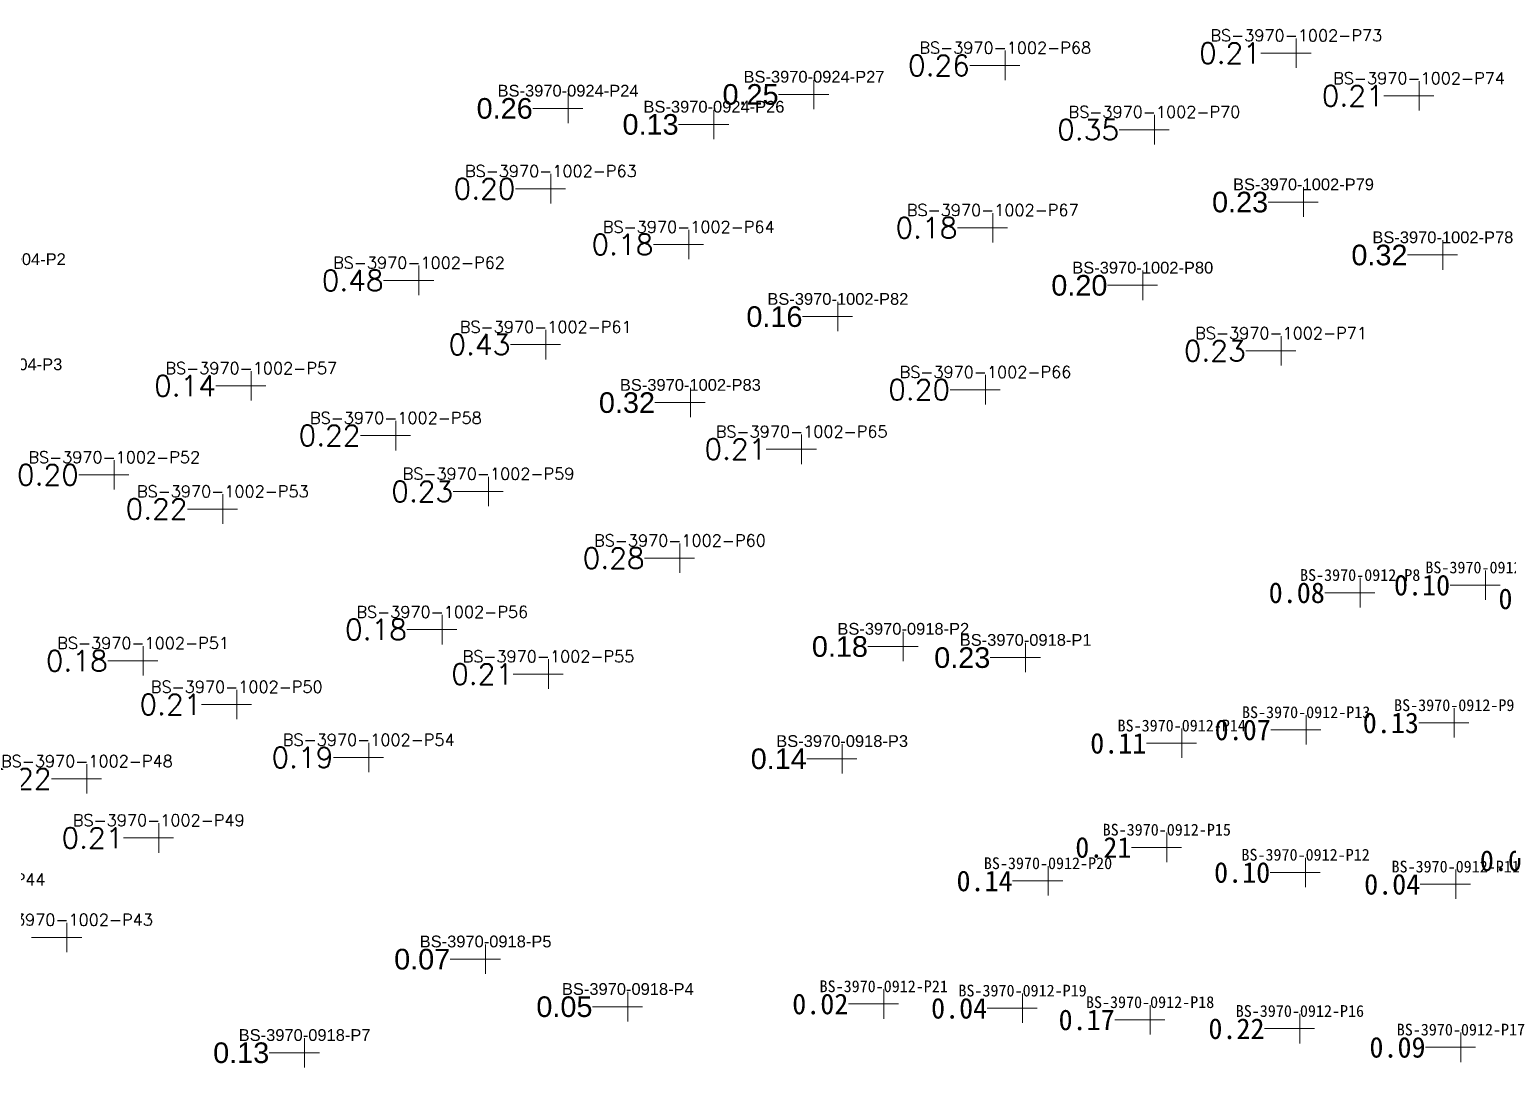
# Model space of a CAD drawing. Header units: inches. Extents: x 469759 to 470079, y 4349683 to 4349873.
# Drawn here: x 469955.5 to 470005.6, y 4349799 to 4349834.2 of the extents above; entities that cross this region are included whole.
import ezdxf
from ezdxf.enums import TextEntityAlignment as Align

# ---------------------------------------------------------------- set-up
doc = ezdxf.new("R2010")
doc.units = ezdxf.units.IN
doc.header["$MEASUREMENT"] = 0
for name, color, linetype, lineweight in [('孔口文字', 7, 'Continuous', 0), ('点', 7, 'Continuous', 0), ('线条', 7, 'Continuous', 0), ('钻孔', 7, 'Continuous', 0)]:
    doc.layers.add(name, color=color, linetype=linetype, lineweight=lineweight)
doc.styles.add('3dmine_textStyle_1', font='txt.shx', dxfattribs={"height": 1, "bigfont": 'gbcbig.shx'})
doc.styles.add('3dmine_textStyle_2', font='arial.ttf', dxfattribs={"height": 1})
doc.styles.add('3dmine_textStyle_3', font='SimSun.ttf', dxfattribs={"height": 1})

msp = doc.modelspace()

# ---------------------------------------------------------------- hatches: boundary and pattern name
at = {"layer": '钻孔', "linetype": 'Continuous', "lineweight": 0, "true_color": 0x808080, "extrusion": (0, 1, 0)}
for points in [[(-469999.439, 3960.182), (-469998.439, 3960.182), (-469998.439, 3967.182), (-469999.439, 3967.182)], [(-469989.563, 3960.09), (-469988.563, 3960.09), (-469988.563, 3968.09), (-469989.563, 3968.09)], [(-469974.728, 3959.942), (-469973.728, 3959.942), (-469973.728, 3970.942), (-469974.728, 3970.942)], [(-469983.073, 3959.774), (-469982.073, 3959.774), (-469982.073, 3969.774), (-469983.073, 3969.774)], [(-470003.605, 3960.267), (-470002.605, 3960.267), (-470002.605, 3967.267), (-470003.605, 3967.267)], [(-469979.679, 3960.366), (-469978.679, 3960.366), (-469978.679, 3970.366), (-469979.679, 3970.366)], [(-469994.626, 3959.653), (-469993.626, 3959.653), (-469993.626, 3967.653), (-469994.626, 3967.653)], [(-469974.143, 3959.937), (-469973.143, 3959.937), (-469973.143, 3969.937), (-469974.143, 3969.937)], [(-469999.684, 3959.598), (-469998.684, 3959.598), (-469998.684, 3967.598), (-469999.684, 3967.598)], [(-469989.139, 3960.493), (-469988.139, 3960.493), (-469988.139, 3968.493), (-469989.139, 3968.493)], [(-469978.823, 3959.674), (-469977.823, 3959.674), (-469977.823, 3969.674), (-469978.823, 3969.674)], [(-470004.413, 3960.319), (-470003.413, 3960.319), (-470003.413, 3967.319), (-470004.413, 3967.319)], [(-469969.669, 3960.044), (-469968.669, 3960.044), (-469968.669, 3971.044), (-469969.669, 3971.044)], [(-469994.23, 3960.447), (-469993.23, 3960.447), (-469993.23, 3968.447), (-469994.23, 3968.447)], [(-469983.883, 3959.681), (-469982.883, 3959.681), (-469982.883, 3969.681), (-469983.883, 3969.681)], [(-469973.97, 3959.758), (-469972.97, 3959.758), (-469972.97, 3970.758), (-469973.97, 3970.758)], [(-469998.923, 3960.021), (-469997.923, 3960.021), (-469997.923, 3968.021), (-469998.923, 3968.021)], [(-469963.978, 3960.465), (-469962.978, 3960.465), (-469962.978, 3971.465), (-469963.978, 3971.465)], [(-469988.892, 3959.782), (-469987.892, 3959.782), (-469987.892, 3969.782), (-469988.892, 3969.782)], [(-469978.878, 3960.219), (-469977.878, 3960.219), (-469977.878, 3970.219), (-469978.878, 3970.219)], [(-469968.884, 3960.184), (-469967.884, 3960.184), (-469967.884, 3971.184), (-469968.884, 3971.184)], [(-469982.655, 3959.608), (-469981.655, 3959.608), (-469981.655, 3970.608), (-469982.655, 3970.608)], [(-469959.327, 3959.803), (-469958.327, 3959.803), (-469958.327, 3971.803), (-469959.327, 3971.803)], [(-469972.028, 3960.37), (-469971.028, 3960.37), (-469971.028, 3971.37), (-469972.028, 3971.37)], [(-469963.013, 3959.649), (-469962.013, 3959.649), (-469962.013, 3971.649), (-469963.013, 3971.649)], [(-469978.524, 3960.193), (-469977.524, 3960.193), (-469977.524, 3971.193), (-469978.524, 3971.193)], [(-470001.608, 3960.451), (-470000.608, 3960.451), (-470000.608, 3969.451), (-470001.608, 3969.451)], [(-470005.86, 3960.343), (-470004.86, 3960.343), (-470004.86, 3969.343), (-470005.86, 3969.343)], [(-469970.459, 3959.784), (-469969.459, 3959.784), (-469969.459, 3971.784), (-469970.459, 3971.784)], [(-469986.104, 3960.373), (-469985.104, 3960.373), (-469985.104, 3971.373), (-469986.104, 3971.373)], [(-469960.307, 3959.764), (-469959.307, 3959.764), (-469959.307, 3971.764), (-469960.307, 3971.764)], [(-469990.256, 3960.05), (-469989.256, 3960.05), (-469989.256, 3971.05), (-469990.256, 3971.05)], [(-469974.063, 3960.338), (-469973.063, 3960.338), (-469973.063, 3971.338), (-469974.063, 3971.338)], [(-469963.486, 3959.873), (-469962.486, 3959.873), (-469962.486, 3971.873), (-469963.486, 3971.873)], [(-470004.8, 3960.217), (-470003.8, 3960.217), (-470003.8, 3970.217), (-470004.8, 3970.217)], [(-469995.552, 3959.604), (-469994.552, 3959.604), (-469994.552, 3970.604), (-469995.552, 3970.604)], [(-469999.774, 3960.389), (-469998.774, 3960.389), (-469998.774, 3970.389), (-469999.774, 3970.389)], [(-469967.964, 3959.986), (-469966.964, 3959.986), (-469966.964, 3971.986), (-469967.964, 3971.986)], [(-469984.029, 3959.63), (-469983.029, 3959.63), (-469983.029, 3971.63), (-469984.029, 3971.63)], [(-469958.4, 3959.621), (-469957.4, 3959.621), (-469957.4, 3971.621), (-469958.4, 3971.621)], [(-469960.838, 3959.907), (-469959.838, 3959.907), (-469959.838, 3971.907), (-469960.838, 3971.907)], [(-469995.045, 3959.993), (-469994.045, 3959.993), (-469994.045, 3970.993), (-469995.045, 3970.993)], [(-469999.755, 3959.975), (-469998.755, 3959.975), (-469998.755, 3970.975), (-469999.755, 3970.975)], [(-469991.015, 3959.626), (-469990.015, 3959.626), (-469990.015, 3971.626), (-469991.015, 3971.626)], [(-470004.848, 3959.918), (-470003.848, 3959.918), (-470003.848, 3970.918), (-470004.848, 3970.918)], [(-469957.725, 3959.575), (-469956.725, 3959.575), (-469956.725, 3971.575), (-469957.725, 3971.575)], [(-469971.93, 3960.013), (-469970.93, 3960.013), (-469970.93, 3972.013), (-469971.93, 3972.013)], [(-469976.756, 3960.07), (-469975.756, 3960.07), (-469975.756, 3972.07), (-469976.756, 3972.07)], [(-469985.44, 3959.863), (-469984.44, 3959.863), (-469984.44, 3971.863), (-469985.44, 3971.863)], [(-469990.151, 3959.692), (-469989.151, 3959.692), (-469989.151, 3971.692), (-469990.151, 3971.692)], [(-469994.479, 3960.493), (-469993.479, 3960.493), (-469993.479, 3971.493), (-469994.479, 3971.493)], [(-469999.562, 3960.367), (-469998.562, 3960.367), (-469998.562, 3971.367), (-469999.562, 3971.367)], [(-469965.788, 3960.072), (-469964.788, 3960.072), (-469964.788, 3972.072), (-469965.788, 3972.072)], [(-470005.026, 3960.131), (-470004.026, 3960.131), (-470004.026, 3971.131), (-470005.026, 3971.131)]]:
    msp.add_hatch(color=8, dxfattribs=at).paths.add_polyline_path(points, flags=0)

# ---------------------------------------------------------------- linework, layer by layer
at = {"layer": '点', "color": 138, "linetype": 'Continuous', "lineweight": 0, "true_color": 0x004c4c}
for points, elevation in [([(469998.439, 4349832.885), (469998.439, 4349833.885)], 3967.182), ([(469988.563, 4349832.468), (469988.563, 4349833.468)], 3968.09), ([(469998.939, 4349833.385), (469997.939, 4349833.385)], 3967.182), ([(469989.063, 4349832.968), (469988.063, 4349832.968)], 3968.09), ([(469973.728, 4349831.009), (469973.728, 4349832.009)], 3970.942), ([(469982.073, 4349831.483), (469982.073, 4349832.483)], 3969.774), ([(470002.605, 4349831.432), (470002.605, 4349832.432)], 3967.267), ([(469974.228, 4349831.509), (469973.228, 4349831.509)], 3970.942), ([(469982.573, 4349831.983), (469981.573, 4349831.983)], 3969.774), ([(470003.105, 4349831.932), (470002.105, 4349831.932)], 3967.267), ([(469978.679, 4349830.465), (469978.679, 4349831.465)], 3970.366), ([(469993.626, 4349830.286), (469993.626, 4349831.286)], 3967.653), ([(469979.179, 4349830.965), (469978.179, 4349830.965)], 3970.366), ([(469994.126, 4349830.786), (469993.126, 4349830.786)], 3967.653), ([(469973.143, 4349828.282), (469973.143, 4349829.282)], 3969.937), ([(469973.643, 4349828.782), (469972.643, 4349828.782)], 3969.937), ([(469998.684, 4349827.829), (469998.684, 4349828.829)], 3967.598), ([(469999.184, 4349828.329), (469998.184, 4349828.329)], 3967.598), ([(469988.139, 4349826.956), (469988.139, 4349827.956)], 3968.493), ([(469977.823, 4349826.385), (469977.823, 4349827.385)], 3969.674), ([(469988.639, 4349827.456), (469987.639, 4349827.456)], 3968.493), ([(470003.413, 4349826.032), (470003.413, 4349827.032)], 3967.319), ([(469978.323, 4349826.885), (469977.323, 4349826.885)], 3969.674), ([(470003.913, 4349826.532), (470002.913, 4349826.532)], 3967.319), ([(469968.669, 4349825.17), (469968.669, 4349826.17)], 3971.044), ([(469993.23, 4349825.002), (469993.23, 4349826.002)], 3968.447), ([(469969.169, 4349825.67), (469968.169, 4349825.67)], 3971.044), ([(469993.73, 4349825.502), (469992.73, 4349825.502)], 3968.447), ([(469982.883, 4349823.94), (469982.883, 4349824.94)], 3969.681), ([(469972.97, 4349822.989), (469972.97, 4349823.989)], 3970.758), ([(469983.383, 4349824.44), (469982.383, 4349824.44)], 3969.681), ([(469973.47, 4349823.489), (469972.47, 4349823.489)], 3970.758), ([(469997.923, 4349822.778), (469997.923, 4349823.778)], 3968.021), ([(469998.423, 4349823.278), (469997.423, 4349823.278)], 3968.021), ([(469962.978, 4349821.589), (469962.978, 4349822.589)], 3971.465), ([(469987.892, 4349821.459), (469987.892, 4349822.459)], 3969.782), ([(469963.478, 4349822.089), (469962.478, 4349822.089)], 3971.465), ([(469977.878, 4349821.021), (469977.878, 4349822.021)], 3970.219), ([(469988.392, 4349821.959), (469987.392, 4349821.959)], 3969.782), ([(469978.378, 4349821.521), (469977.378, 4349821.521)], 3970.219), ([(469967.884, 4349819.9), (469967.884, 4349820.9)], 3971.184), ([(469968.384, 4349820.4), (469967.384, 4349820.4)], 3971.184), ([(469981.655, 4349819.436), (469981.655, 4349820.436)], 3970.608), ([(469958.327, 4349818.565), (469958.327, 4349819.565)], 3971.803), ([(469982.155, 4349819.936), (469981.155, 4349819.936)], 3970.608), ([(469958.827, 4349819.065), (469957.827, 4349819.065)], 3971.803), ([(469971.028, 4349818.005), (469971.028, 4349819.005)], 3971.37), ([(469971.528, 4349818.505), (469970.528, 4349818.505)], 3971.37), ([(469962.013, 4349817.408), (469962.013, 4349818.408)], 3971.649), ([(469962.513, 4349817.908), (469961.513, 4349817.908)], 3971.649), ([(469977.524, 4349815.739), (469977.524, 4349816.739)], 3971.193), ([(469978.024, 4349816.239), (469977.024, 4349816.239)], 3971.193), ([(470000.608, 4349814.567), (470000.608, 4349815.567)], 3969.451), ([(470004.86, 4349814.825), (470004.86, 4349815.825)], 3969.343), ([(470001.108, 4349815.067), (470000.108, 4349815.067)], 3969.451), ([(470005.36, 4349815.325), (470004.36, 4349815.325)], 3969.343), ([(469969.459, 4349813.313), (469969.459, 4349814.313)], 3971.784), ([(469969.959, 4349813.813), (469968.959, 4349813.813)], 3971.784), ([(469985.104, 4349812.741), (469985.104, 4349813.741)], 3971.373), ([(469959.307, 4349812.257), (469959.307, 4349813.257)], 3971.764), ([(469985.604, 4349813.241), (469984.604, 4349813.241)], 3971.373), ([(469989.256, 4349812.364), (469989.256, 4349813.364)], 3971.05), ([(469959.807, 4349812.757), (469958.807, 4349812.757)], 3971.764), ([(469973.063, 4349811.806), (469973.063, 4349812.806)], 3971.338), ([(469989.756, 4349812.864), (469988.756, 4349812.864)], 3971.05), ([(469973.563, 4349812.306), (469972.563, 4349812.306)], 3971.338), ([(469962.486, 4349810.771), (469962.486, 4349811.771)], 3971.873), ([(469962.986, 4349811.271), (469961.986, 4349811.271)], 3971.873), ([(470003.8, 4349810.149), (470003.8, 4349811.149)], 3970.217), ([(469994.552, 4349809.457), (469994.552, 4349810.457)], 3970.604), ([(469998.774, 4349809.91), (469998.774, 4349810.91)], 3970.389), ([(470004.3, 4349810.649), (470003.3, 4349810.649)], 3970.217), ([(469966.964, 4349808.974), (469966.964, 4349809.974)], 3971.986), ([(469983.029, 4349808.93), (469983.029, 4349809.93)], 3971.63), ([(469995.052, 4349809.957), (469994.052, 4349809.957)], 3970.604), ([(469999.274, 4349810.41), (469998.274, 4349810.41)], 3970.389), ([(469967.464, 4349809.474), (469966.464, 4349809.474)], 3971.986), ([(469983.529, 4349809.43), (469982.529, 4349809.43)], 3971.63), ([(469957.4, 4349808.247), (469957.4, 4349809.247)], 3971.621), ([(469957.9, 4349808.747), (469956.9, 4349808.747)], 3971.621), ([(469959.838, 4349806.24), (469959.838, 4349807.24)], 3971.907), ([(469994.045, 4349805.921), (469994.045, 4349806.921)], 3970.993), ([(469960.338, 4349806.74), (469959.338, 4349806.74)], 3971.907), ([(469994.545, 4349806.421), (469993.545, 4349806.421)], 3970.993), ([(469998.755, 4349805.071), (469998.755, 4349806.071)], 3970.975), ([(469990.015, 4349804.783), (469990.015, 4349805.783)], 3971.626), ([(469999.255, 4349805.571), (469998.255, 4349805.571)], 3970.975), ([(470003.848, 4349804.67), (470003.848, 4349805.67)], 3970.918), ([(469990.515, 4349805.283), (469989.515, 4349805.283)], 3971.626), ([(470004.348, 4349805.17), (470003.348, 4349805.17)], 3970.918), ([(469956.725, 4349802.864), (469956.725, 4349803.864)], 3971.575), ([(469957.225, 4349803.364), (469956.225, 4349803.364)], 3971.575), ([(469970.93, 4349802.127), (469970.93, 4349803.127)], 3972.013), ([(469971.43, 4349802.627), (469970.43, 4349802.627)], 3972.013), ([(469975.756, 4349800.513), (469975.756, 4349801.513)], 3972.07), ([(469984.44, 4349800.606), (469984.44, 4349801.606)], 3971.863), ([(469989.151, 4349800.46), (469989.151, 4349801.46)], 3971.692), ([(469976.256, 4349801.013), (469975.256, 4349801.013)], 3972.07), ([(469984.94, 4349801.106), (469983.94, 4349801.106)], 3971.863), ([(469989.651, 4349800.96), (469988.651, 4349800.96)], 3971.692), ([(469993.479, 4349800.067), (469993.479, 4349801.067)], 3971.493), ([(469993.979, 4349800.567), (469992.979, 4349800.567)], 3971.493), ([(469998.562, 4349799.767), (469998.562, 4349800.767)], 3971.367), ([(469964.788, 4349798.95), (469964.788, 4349799.95)], 3972.072), ([(469999.062, 4349800.267), (469998.062, 4349800.267)], 3971.367), ([(470004.026, 4349799.135), (470004.026, 4349800.135)], 3971.131), ([(469965.288, 4349799.45), (469964.288, 4349799.45)], 3972.072), ([(470004.526, 4349799.635), (470003.526, 4349799.635)], 3971.131)]:
    msp.add_lwpolyline(points, dxfattribs=dict(at, elevation=elevation))
at = {"layer": '线条', "color": 138, "linetype": 'Continuous', "lineweight": 0, "true_color": 0x004c4c}
for points, elevation in [([(469998.439, 4349833.385), (469998.439, 4349833.385), (469998.439, 4349833.385)], 3967.182), ([(469988.563, 4349832.968), (469988.563, 4349832.968), (469988.563, 4349832.968)], 3968.09), ([(469973.728, 4349831.509), (469973.728, 4349831.509), (469973.728, 4349831.509)], 3970.942), ([(469982.073, 4349831.983), (469982.073, 4349831.983), (469982.073, 4349831.983)], 3969.774), ([(470002.605, 4349831.932), (470002.605, 4349831.932), (470002.605, 4349831.932)], 3967.267), ([(469978.679, 4349830.965), (469978.679, 4349830.965), (469978.679, 4349830.965)], 3970.366), ([(469993.626, 4349830.786), (469993.626, 4349830.786), (469993.626, 4349830.786)], 3967.653), ([(469973.143, 4349828.782), (469973.143, 4349828.782), (469973.143, 4349828.782)], 3969.937), ([(469998.684, 4349828.329), (469998.684, 4349828.329), (469998.684, 4349828.329)], 3967.598), ([(469988.139, 4349827.456), (469988.139, 4349827.456), (469988.139, 4349827.456)], 3968.493), ([(469977.823, 4349826.885), (469977.823, 4349826.885), (469977.823, 4349826.885)], 3969.674), ([(470003.413, 4349826.532), (470003.413, 4349826.532), (470003.413, 4349826.532)], 3967.319), ([(469968.669, 4349825.67), (469968.669, 4349825.67), (469968.669, 4349825.67)], 3971.044), ([(469993.23, 4349825.502), (469993.23, 4349825.502), (469993.23, 4349825.502)], 3968.447), ([(469982.883, 4349824.44), (469982.883, 4349824.44), (469982.883, 4349824.44)], 3969.681), ([(469972.97, 4349823.489), (469972.97, 4349823.489), (469972.97, 4349823.489)], 3970.758), ([(469997.923, 4349823.278), (469997.923, 4349823.278), (469997.923, 4349823.278)], 3968.021), ([(469962.978, 4349822.089), (469962.978, 4349822.089), (469962.978, 4349822.089)], 3971.465), ([(469987.892, 4349821.959), (469987.892, 4349821.959), (469987.892, 4349821.959)], 3969.782), ([(469977.878, 4349821.521), (469977.878, 4349821.521), (469977.878, 4349821.521)], 3970.219), ([(469967.884, 4349820.4), (469967.884, 4349820.4), (469967.884, 4349820.4)], 3971.184), ([(469981.655, 4349819.936), (469981.655, 4349819.936), (469981.655, 4349819.936)], 3970.608), ([(469958.327, 4349819.065), (469958.327, 4349819.065), (469958.327, 4349819.065)], 3971.803), ([(469971.028, 4349818.505), (469971.028, 4349818.505), (469971.028, 4349818.505)], 3971.37), ([(469962.013, 4349817.908), (469962.013, 4349817.908), (469962.013, 4349817.908)], 3971.649), ([(469977.524, 4349816.239), (469977.524, 4349816.239), (469977.524, 4349816.239)], 3971.193), ([(470000.608, 4349815.067), (470000.608, 4349815.067), (470000.608, 4349815.067)], 3969.451), ([(470004.86, 4349815.325), (470004.86, 4349815.325), (470004.86, 4349815.325)], 3969.343), ([(469969.459, 4349813.813), (469969.459, 4349813.813), (469969.459, 4349813.813)], 3971.784), ([(469985.104, 4349813.241), (469985.104, 4349813.241), (469985.104, 4349813.241)], 3971.373), ([(469959.307, 4349812.757), (469959.307, 4349812.757), (469959.307, 4349812.757)], 3971.764), ([(469989.256, 4349812.864), (469989.256, 4349812.864), (469989.256, 4349812.864)], 3971.05), ([(469973.063, 4349812.306), (469973.063, 4349812.306), (469973.063, 4349812.306)], 3971.338), ([(469962.486, 4349811.271), (469962.486, 4349811.271), (469962.486, 4349811.271)], 3971.873), ([(470003.8, 4349810.649), (470003.8, 4349810.649), (470003.8, 4349810.649)], 3970.217), ([(469994.552, 4349809.957), (469994.552, 4349809.957), (469994.552, 4349809.957)], 3970.604), ([(469998.774, 4349810.41), (469998.774, 4349810.41), (469998.774, 4349810.41)], 3970.389), ([(469966.964, 4349809.474), (469966.964, 4349809.474), (469966.964, 4349809.474)], 3971.986), ([(469983.029, 4349809.43), (469983.029, 4349809.43), (469983.029, 4349809.43)], 3971.63), ([(469957.4, 4349808.747), (469957.4, 4349808.747), (469957.4, 4349808.747)], 3971.621), ([(469959.838, 4349806.74), (469959.838, 4349806.74), (469959.838, 4349806.74)], 3971.907), ([(469994.045, 4349806.421), (469994.045, 4349806.421), (469994.045, 4349806.421)], 3970.993), ([(469998.755, 4349805.571), (469998.755, 4349805.571), (469998.755, 4349805.571)], 3970.975), ([(469990.015, 4349805.283), (469990.015, 4349805.283), (469990.015, 4349805.283)], 3971.626), ([(470003.848, 4349805.17), (470003.848, 4349805.17), (470003.848, 4349805.17)], 3970.918), ([(469956.725, 4349803.364), (469956.725, 4349803.364), (469956.725, 4349803.364)], 3971.575), ([(469970.93, 4349802.627), (469970.93, 4349802.627), (469970.93, 4349802.627)], 3972.013), ([(469975.756, 4349801.013), (469975.756, 4349801.013), (469975.756, 4349801.013)], 3972.07), ([(469984.44, 4349801.106), (469984.44, 4349801.106), (469984.44, 4349801.106)], 3971.863), ([(469989.151, 4349800.96), (469989.151, 4349800.96), (469989.151, 4349800.96)], 3971.692), ([(469993.479, 4349800.567), (469993.479, 4349800.567), (469993.479, 4349800.567)], 3971.493), ([(469998.562, 4349800.267), (469998.562, 4349800.267), (469998.562, 4349800.267)], 3971.367), ([(469964.788, 4349799.45), (469964.788, 4349799.45), (469964.788, 4349799.45)], 3972.072), ([(470004.026, 4349799.635), (470004.026, 4349799.635), (470004.026, 4349799.635)], 3971.131)]:
    msp.add_lwpolyline(points, dxfattribs=dict(at, elevation=elevation))
at = {"layer": '钻孔', "color": 8, "linetype": 'Continuous', "lineweight": 0, "true_color": 0x808080}
for points, elevation in [([(469998.439, 4349833.385), (469997.239, 4349833.385)], 3967.182), ([(469998.439, 4349833.385), (469997.239, 4349833.385)], 3960.182), ([(469988.563, 4349832.968), (469987.363, 4349832.968)], 3968.09), ([(469988.563, 4349832.968), (469987.363, 4349832.968)], 3960.09), ([(469973.728, 4349831.509), (469972.528, 4349831.509)], 3970.942), ([(469973.728, 4349831.509), (469972.528, 4349831.509)], 3959.942), ([(469982.073, 4349831.983), (469980.873, 4349831.983)], 3969.774), ([(469982.073, 4349831.983), (469980.873, 4349831.983)], 3959.774), ([(470002.605, 4349831.932), (470001.405, 4349831.932)], 3967.267), ([(470002.605, 4349831.932), (470001.405, 4349831.932)], 3960.267), ([(469978.679, 4349830.965), (469977.479, 4349830.965)], 3970.366), ([(469978.679, 4349830.965), (469977.479, 4349830.965)], 3960.366), ([(469993.626, 4349830.786), (469992.426, 4349830.786)], 3967.653), ([(469993.626, 4349830.786), (469992.426, 4349830.786)], 3959.653), ([(469973.143, 4349828.782), (469971.943, 4349828.782)], 3969.937), ([(469973.143, 4349828.782), (469971.943, 4349828.782)], 3959.937), ([(469998.684, 4349828.329), (469997.484, 4349828.329)], 3967.598), ([(469998.684, 4349828.329), (469997.484, 4349828.329)], 3959.598), ([(469988.139, 4349827.456), (469986.939, 4349827.456)], 3968.493), ([(469988.139, 4349827.456), (469986.939, 4349827.456)], 3960.493), ([(469977.823, 4349826.885), (469976.623, 4349826.885)], 3969.674), ([(469977.823, 4349826.885), (469976.623, 4349826.885)], 3959.674), ([(470003.413, 4349826.532), (470002.213, 4349826.532)], 3967.319), ([(470003.413, 4349826.532), (470002.213, 4349826.532)], 3960.319), ([(469968.669, 4349825.67), (469967.469, 4349825.67)], 3971.044), ([(469968.669, 4349825.67), (469967.469, 4349825.67)], 3960.044), ([(469993.23, 4349825.502), (469992.03, 4349825.502)], 3968.447), ([(469993.23, 4349825.502), (469992.03, 4349825.502)], 3960.447), ([(469982.883, 4349824.44), (469981.683, 4349824.44)], 3969.681), ([(469982.883, 4349824.44), (469981.683, 4349824.44)], 3959.681), ([(469972.97, 4349823.489), (469971.77, 4349823.489)], 3970.758), ([(469972.97, 4349823.489), (469971.77, 4349823.489)], 3959.758), ([(469997.923, 4349823.278), (469996.723, 4349823.278)], 3968.021), ([(469997.923, 4349823.278), (469996.723, 4349823.278)], 3960.021), ([(469962.978, 4349822.089), (469961.778, 4349822.089)], 3971.465), ([(469962.978, 4349822.089), (469961.778, 4349822.089)], 3960.465), ([(469987.892, 4349821.959), (469986.692, 4349821.959)], 3969.782), ([(469987.892, 4349821.959), (469986.692, 4349821.959)], 3959.782), ([(469977.878, 4349821.521), (469976.678, 4349821.521)], 3970.219), ([(469977.878, 4349821.521), (469976.678, 4349821.521)], 3960.219), ([(469967.884, 4349820.4), (469966.684, 4349820.4)], 3971.184), ([(469967.884, 4349820.4), (469966.684, 4349820.4)], 3960.184), ([(469981.655, 4349819.936), (469980.455, 4349819.936)], 3970.608), ([(469981.655, 4349819.936), (469980.455, 4349819.936)], 3959.608), ([(469958.327, 4349819.065), (469957.127, 4349819.065)], 3971.803), ([(469958.327, 4349819.065), (469957.127, 4349819.065)], 3959.803), ([(469971.028, 4349818.505), (469969.828, 4349818.505)], 3971.37), ([(469971.028, 4349818.505), (469969.828, 4349818.505)], 3960.37), ([(469962.013, 4349817.908), (469960.813, 4349817.908)], 3971.649), ([(469962.013, 4349817.908), (469960.813, 4349817.908)], 3959.649), ([(469977.524, 4349816.239), (469976.324, 4349816.239)], 3971.193), ([(469977.524, 4349816.239), (469976.324, 4349816.239)], 3960.193), ([(470000.608, 4349815.067), (469999.408, 4349815.067)], 3969.451), ([(470000.608, 4349815.067), (469999.408, 4349815.067)], 3960.451), ([(470004.86, 4349815.325), (470003.66, 4349815.325)], 3969.343), ([(470004.86, 4349815.325), (470003.66, 4349815.325)], 3960.343), ([(469969.459, 4349813.813), (469968.259, 4349813.813)], 3971.784), ([(469969.459, 4349813.813), (469968.259, 4349813.813)], 3959.784), ([(469985.104, 4349813.241), (469983.904, 4349813.241)], 3971.373), ([(469985.104, 4349813.241), (469983.904, 4349813.241)], 3960.373), ([(469959.307, 4349812.757), (469958.107, 4349812.757)], 3971.764), ([(469959.307, 4349812.757), (469958.107, 4349812.757)], 3959.764), ([(469989.256, 4349812.864), (469988.056, 4349812.864)], 3971.05), ([(469989.256, 4349812.864), (469988.056, 4349812.864)], 3960.05), ([(469973.063, 4349812.306), (469971.863, 4349812.306)], 3971.338), ([(469973.063, 4349812.306), (469971.863, 4349812.306)], 3960.338), ([(469962.486, 4349811.271), (469961.286, 4349811.271)], 3971.873), ([(469962.486, 4349811.271), (469961.286, 4349811.271)], 3959.873), ([(470003.8, 4349810.649), (470002.6, 4349810.649)], 3970.217), ([(470003.8, 4349810.649), (470002.6, 4349810.649)], 3960.217), ([(469994.552, 4349809.957), (469993.352, 4349809.957)], 3970.604), ([(469994.552, 4349809.957), (469993.352, 4349809.957)], 3959.604), ([(469998.774, 4349810.41), (469997.574, 4349810.41)], 3970.389), ([(469998.774, 4349810.41), (469997.574, 4349810.41)], 3960.389), ([(469966.964, 4349809.474), (469965.764, 4349809.474)], 3971.986), ([(469966.964, 4349809.474), (469965.764, 4349809.474)], 3959.986), ([(469983.029, 4349809.43), (469981.829, 4349809.43)], 3971.63), ([(469983.029, 4349809.43), (469981.829, 4349809.43)], 3959.63), ([(469957.4, 4349808.747), (469956.2, 4349808.747)], 3971.621), ([(469957.4, 4349808.747), (469956.2, 4349808.747)], 3959.621), ([(469959.838, 4349806.74), (469958.638, 4349806.74)], 3971.907), ([(469959.838, 4349806.74), (469958.638, 4349806.74)], 3959.907), ([(469994.045, 4349806.421), (469992.845, 4349806.421)], 3970.993), ([(469994.045, 4349806.421), (469992.845, 4349806.421)], 3959.993), ([(469998.755, 4349805.571), (469997.555, 4349805.571)], 3970.975), ([(469998.755, 4349805.571), (469997.555, 4349805.571)], 3959.975), ([(469990.015, 4349805.283), (469988.815, 4349805.283)], 3971.626), ([(469990.015, 4349805.283), (469988.815, 4349805.283)], 3959.626), ([(470003.848, 4349805.17), (470002.648, 4349805.17)], 3970.918), ([(470003.848, 4349805.17), (470002.648, 4349805.17)], 3959.918), ([(469956.725, 4349803.364), (469955.525, 4349803.364)], 3971.575), ([(469956.725, 4349803.364), (469955.525, 4349803.364)], 3959.575), ([(469970.93, 4349802.627), (469969.73, 4349802.627)], 3972.013), ([(469970.93, 4349802.627), (469969.73, 4349802.627)], 3960.013), ([(469975.756, 4349801.013), (469974.556, 4349801.013)], 3972.07), ([(469975.756, 4349801.013), (469974.556, 4349801.013)], 3960.07), ([(469984.44, 4349801.106), (469983.24, 4349801.106)], 3971.863), ([(469984.44, 4349801.106), (469983.24, 4349801.106)], 3959.863), ([(469989.151, 4349800.96), (469987.951, 4349800.96)], 3971.692), ([(469989.151, 4349800.96), (469987.951, 4349800.96)], 3959.692), ([(469993.479, 4349800.567), (469992.279, 4349800.567)], 3971.493), ([(469993.479, 4349800.567), (469992.279, 4349800.567)], 3960.493), ([(469998.562, 4349800.267), (469997.362, 4349800.267)], 3971.367), ([(469998.562, 4349800.267), (469997.362, 4349800.267)], 3960.367), ([(469964.788, 4349799.45), (469963.588, 4349799.45)], 3972.072), ([(469964.788, 4349799.45), (469963.588, 4349799.45)], 3960.072), ([(470004.026, 4349799.635), (470002.826, 4349799.635)], 3971.131), ([(470004.026, 4349799.635), (470002.826, 4349799.635)], 3960.131)]:
    msp.add_lwpolyline(points, dxfattribs=dict(at, elevation=elevation))

# ---------------------------------------------------------------- texts
at = {"layer": '孔口文字', "color": 138, "linetype": 'Continuous', "lineweight": 0, "true_color": 0x004c4c, "style": '3dmine_textStyle_3'}
for s, p in [('BS-3970-0912-P7', (470004.86, 4349815.725, 3969.343)), ('BS-3970-0912-P8', (470000.608, 4349815.467, 3969.451)), ('BS-3970-0912-P9', (470003.8, 4349811.049, 3970.217)), ('BS-3970-0912-P13', (469998.774, 4349810.81, 3970.389)), ('BS-3970-0912-P14', (469994.552, 4349810.357, 3970.604)), ('BS-3970-0912-P15', (469994.045, 4349806.821, 3970.993)), ('BS-3970-0912-P20', (469990.015, 4349805.683, 3971.626)), ('BS-3970-0912-P12', (469998.755, 4349805.971, 3970.975)), ('BS-3970-0912-P11', (470003.848, 4349805.57, 3970.918)), ('BS-3970-0912-P21', (469984.44, 4349801.506, 3971.863)), ('BS-3970-0912-P19', (469989.151, 4349801.36, 3971.692)), ('BS-3970-0912-P18', (469993.479, 4349800.967, 3971.493)), ('BS-3970-0912-P16', (469998.562, 4349800.667, 3971.367)), ('BS-3970-0912-P17', (470004.026, 4349800.035, 3971.131))]:
    msp.add_text(s, height=0.4, dxfattribs=at).set_placement(p, align=Align.CENTER)
at = {"layer": '钻孔', "color": 138, "linetype": 'Continuous', "lineweight": 0, "true_color": 0x004c4c}
for s, style, p in [('BS-3970-1002-P73', '3dmine_textStyle_1', (469998.439, 4349833.785, 3967.182)), ('BS-3970-1002-P68', '3dmine_textStyle_1', (469988.563, 4349833.368, 3968.09)), ('BS-3970-0924-P27', '3dmine_textStyle_2', (469982.073, 4349832.383, 3969.774)), ('BS-3970-1002-P74', '3dmine_textStyle_1', (470002.605, 4349832.332, 3967.267)), ('BS-3970-0924-P24', '3dmine_textStyle_2', (469973.728, 4349831.909, 3970.942)), ('BS-3970-0924-P26', '3dmine_textStyle_2', (469978.679, 4349831.365, 3970.366)), ('BS-3970-1002-P70', '3dmine_textStyle_1', (469993.626, 4349831.186, 3967.653)), ('BS-3970-1002-P63', '3dmine_textStyle_1', (469973.143, 4349829.182, 3969.937)), ('BS-3970-1002-P79', '3dmine_textStyle_2', (469998.684, 4349828.729, 3967.598)), ('BS-3970-1002-P67', '3dmine_textStyle_1', (469988.139, 4349827.856, 3968.493)), ('BS-3970-1002-P64', '3dmine_textStyle_1', (469977.823, 4349827.285, 3969.674)), ('BS-3970-1002-P78', '3dmine_textStyle_2', (470003.413, 4349826.932, 3967.319)), ('BS-3970-1004-P2', '3dmine_textStyle_2', (469954.448, 4349826.19, 3971.43)), ('BS-3970-1002-P62', '3dmine_textStyle_1', (469968.669, 4349826.07, 3971.044)), ('BS-3970-1002-P80', '3dmine_textStyle_2', (469993.23, 4349825.902, 3968.447)), ('BS-3970-1002-P82', '3dmine_textStyle_2', (469982.883, 4349824.84, 3969.681)), ('BS-3970-1002-P61', '3dmine_textStyle_1', (469972.97, 4349823.889, 3970.758)), ('BS-3970-1002-P71', '3dmine_textStyle_1', (469997.923, 4349823.678, 3968.021)), ('BS-3970-1004-P3', '3dmine_textStyle_2', (469954.33, 4349822.62, 3971.41)), ('BS-3970-1002-P57', '3dmine_textStyle_1', (469962.978, 4349822.489, 3971.465)), ('BS-3970-1002-P66', '3dmine_textStyle_1', (469987.892, 4349822.359, 3969.782)), ('BS-3970-1002-P83', '3dmine_textStyle_2', (469977.878, 4349821.921, 3970.219)), ('BS-3970-1002-P58', '3dmine_textStyle_1', (469967.884, 4349820.8, 3971.184)), ('BS-3970-1002-P65', '3dmine_textStyle_1', (469981.655, 4349820.336, 3970.608)), ('BS-3970-1002-P52', '3dmine_textStyle_1', (469958.327, 4349819.465, 3971.803)), ('BS-3970-1002-P59', '3dmine_textStyle_1', (469971.028, 4349818.905, 3971.37)), ('BS-3970-1002-P53', '3dmine_textStyle_1', (469962.013, 4349818.308, 3971.649)), ('BS-3970-1002-P60', '3dmine_textStyle_1', (469977.524, 4349816.639, 3971.193)), ('BS-3970-1002-P56', '3dmine_textStyle_1', (469969.459, 4349814.213, 3971.784)), ('BS-3970-0918-P2', '3dmine_textStyle_2', (469985.104, 4349813.641, 3971.373)), ('BS-3970-1002-P51', '3dmine_textStyle_1', (469959.307, 4349813.157, 3971.764)), ('BS-3970-0918-P1', '3dmine_textStyle_2', (469989.256, 4349813.264, 3971.05)), ('BS-3970-1002-P55', '3dmine_textStyle_1', (469973.063, 4349812.706, 3971.338)), ('BS-3970-1002-P50', '3dmine_textStyle_1', (469962.486, 4349811.671, 3971.873)), ('BS-3970-1002-P54', '3dmine_textStyle_1', (469966.964, 4349809.874, 3971.986)), ('BS-3970-0918-P3', '3dmine_textStyle_2', (469983.029, 4349809.83, 3971.63)), ('BS-3970-1002-P48', '3dmine_textStyle_1', (469957.4, 4349809.147, 3971.621)), ('BS-3970-1002-P49', '3dmine_textStyle_1', (469959.838, 4349807.14, 3971.907)), ('BS-3970-1002-P44', '3dmine_textStyle_1', (469953.079, 4349805.131, 3971.737)), ('BS-3970-1002-P43', '3dmine_textStyle_1', (469956.725, 4349803.764, 3971.575)), ('BS-3970-0918-P5', '3dmine_textStyle_2', (469970.93, 4349803.027, 3972.013)), ('BS-3970-0918-P4', '3dmine_textStyle_2', (469975.756, 4349801.413, 3972.07)), ('BS-3970-0918-P7', '3dmine_textStyle_2', (469964.788, 4349799.85, 3972.072))]:
    msp.add_text(s, height=0.4, dxfattribs=dict(at, style=style)).set_placement(p, align=Align.CENTER)
at = {"layer": '钻孔', "color": 8, "linetype": 'Continuous', "lineweight": 0, "true_color": 0x808080}
for s, style, p in [('0.21', '3dmine_textStyle_1', (469997.239, 4349833.385, 3963.682)), ('0.26', '3dmine_textStyle_1', (469987.363, 4349832.968, 3964.09)), ('0.25', '3dmine_textStyle_2', (469980.873, 4349831.983, 3964.774)), ('0.21', '3dmine_textStyle_1', (470001.405, 4349831.932, 3963.767)), ('0.26', '3dmine_textStyle_2', (469972.528, 4349831.509, 3965.442)), ('0.13', '3dmine_textStyle_2', (469977.479, 4349830.965, 3965.366)), ('0.35', '3dmine_textStyle_1', (469992.426, 4349830.786, 3963.653)), ('0.20', '3dmine_textStyle_1', (469971.943, 4349828.782, 3964.937)), ('0.23', '3dmine_textStyle_2', (469997.484, 4349828.329, 3963.598)), ('0.18', '3dmine_textStyle_1', (469986.939, 4349827.456, 3964.493)), ('0.18', '3dmine_textStyle_1', (469976.623, 4349826.885, 3964.674)), ('0.32', '3dmine_textStyle_2', (470002.213, 4349826.532, 3963.819)), ('0.48', '3dmine_textStyle_1', (469967.469, 4349825.67, 3965.544)), ('0.20', '3dmine_textStyle_2', (469992.03, 4349825.502, 3964.447)), ('0.16', '3dmine_textStyle_2', (469981.683, 4349824.44, 3964.681)), ('0.43', '3dmine_textStyle_1', (469971.77, 4349823.489, 3965.258)), ('0.23', '3dmine_textStyle_1', (469996.723, 4349823.278, 3964.021)), ('0.14', '3dmine_textStyle_1', (469961.778, 4349822.089, 3965.965)), ('0.20', '3dmine_textStyle_1', (469986.692, 4349821.959, 3964.782)), ('0.32', '3dmine_textStyle_2', (469976.678, 4349821.521, 3965.219)), ('0.22', '3dmine_textStyle_1', (469966.684, 4349820.4, 3965.684)), ('0.21', '3dmine_textStyle_1', (469980.455, 4349819.936, 3965.108)), ('0.20', '3dmine_textStyle_1', (469957.127, 4349819.065, 3965.803)), ('0.23', '3dmine_textStyle_1', (469969.828, 4349818.505, 3965.87)), ('0.22', '3dmine_textStyle_1', (469960.813, 4349817.908, 3965.649)), ('0.28', '3dmine_textStyle_1', (469976.324, 4349816.239, 3965.693)), ('0.10', '3dmine_textStyle_3', (470003.66, 4349815.325, 3969.343)), ('0.08', '3dmine_textStyle_3', (469999.408, 4349815.067, 3969.451)), ('0.20', '3dmine_textStyle_3', (470007.204, 4349814.86, 3969.321)), ('0.18', '3dmine_textStyle_1', (469968.259, 4349813.813, 3965.784)), ('0.18', '3dmine_textStyle_2', (469983.904, 4349813.241, 3965.873)), ('0.18', '3dmine_textStyle_1', (469958.107, 4349812.757, 3965.764)), ('0.23', '3dmine_textStyle_2', (469988.056, 4349812.864, 3965.55)), ('0.21', '3dmine_textStyle_1', (469971.863, 4349812.306, 3965.838)), ('0.21', '3dmine_textStyle_1', (469961.286, 4349811.271, 3965.873)), ('0.13', '3dmine_textStyle_3', (470002.6, 4349810.649, 3970.217)), ('0.07', '3dmine_textStyle_3', (469997.574, 4349810.41, 3970.389)), ('0.11', '3dmine_textStyle_3', (469993.352, 4349809.957, 3970.604)), ('0.19', '3dmine_textStyle_1', (469965.764, 4349809.474, 3965.986)), ('0.14', '3dmine_textStyle_2', (469981.829, 4349809.43, 3965.63)), ('0.22', '3dmine_textStyle_1', (469956.2, 4349808.747, 3965.621)), ('0.21', '3dmine_textStyle_1', (469958.638, 4349806.74, 3965.907)), ('0.21', '3dmine_textStyle_3', (469992.845, 4349806.421, 3970.993)), ('0.10', '3dmine_textStyle_3', (469997.555, 4349805.571, 3970.975)), ('0.07', '3dmine_textStyle_3', (470006.574, 4349805.97, 3970.851)), ('0.14', '3dmine_textStyle_3', (469988.815, 4349805.283, 3971.626)), ('0.04', '3dmine_textStyle_3', (470002.648, 4349805.17, 3970.918)), ('0.07', '3dmine_textStyle_2', (469969.73, 4349802.627, 3966.013)), ('0.02', '3dmine_textStyle_3', (469983.24, 4349801.106, 3971.863)), ('0.05', '3dmine_textStyle_2', (469974.556, 4349801.013, 3966.07)), ('0.04', '3dmine_textStyle_3', (469987.951, 4349800.96, 3971.692)), ('0.17', '3dmine_textStyle_3', (469992.279, 4349800.567, 3971.493)), ('0.22', '3dmine_textStyle_3', (469997.362, 4349800.267, 3971.367)), ('0.09', '3dmine_textStyle_3', (470002.826, 4349799.635, 3971.131)), ('0.13', '3dmine_textStyle_2', (469963.588, 4349799.45, 3966.072))]:
    msp.add_text(s, height=0.7, dxfattribs=dict(at, style=style)).set_placement(p, align=Align.MIDDLE_RIGHT)

doc.saveas('drawing.dxf')
